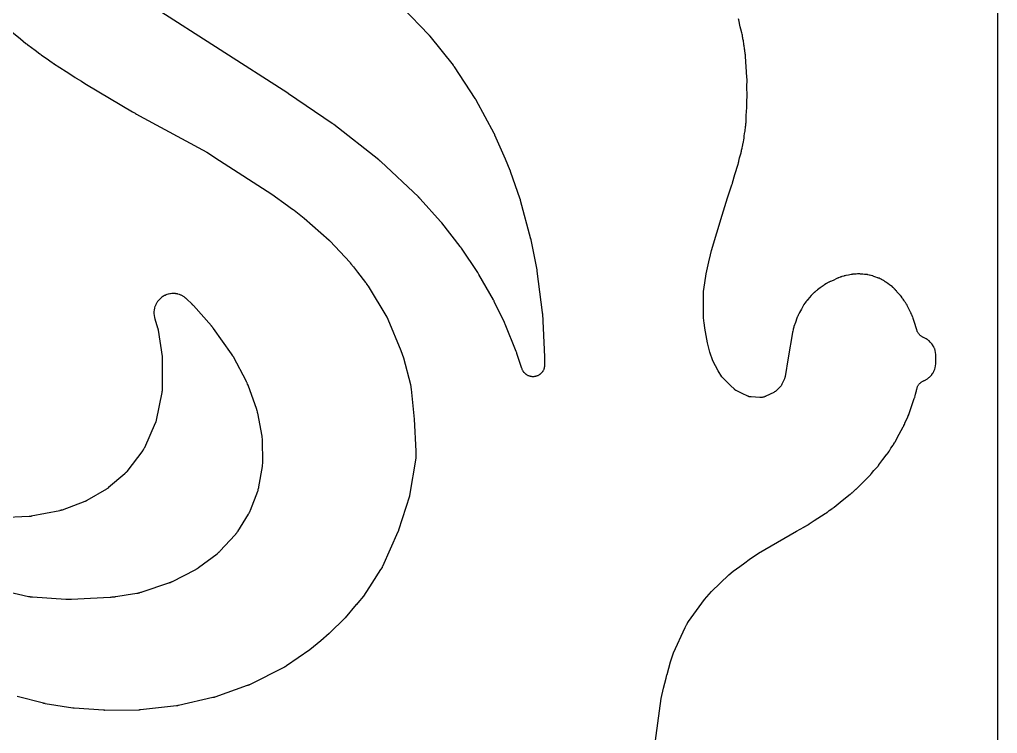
# Model space of a CAD drawing. Header units: millimetres. Extents: x 0 to 300, y 0 to 300.
# Drawn here: x 173.1 to 300.1, y 138.7 to 231.4 of the extents above; entities that cross this region are included whole.
import ezdxf

# ---------------------------------------------------------------- set-up
doc = ezdxf.new("R2010")
doc.units = ezdxf.units.MM
doc.layers.add('CUT', color=7, linetype='CONTINUOUS')

msp = doc.modelspace()

# ---------------------------------------------------------------- linework, layer by layer
at = {"layer": 'CUT'}
for points in [[(141.4352, 300.0575), (193.3882, 300.0575), (298.533, 300.0575), (298.5625, 300.0575), (299.4478, 300.0575), (299.5212, 300.0539), (299.5794, 300.0453), (299.6365, 300.031), (299.6918, 300.0112), (299.745, 299.9861), (299.7954, 299.9558), (299.8427, 299.9208), (299.8863, 299.8813), (299.9257, 299.8377), (299.9608, 299.7905), (299.991, 299.74), (300.0162, 299.6869), (300.036, 299.6315), (300.0503, 299.5745), (300.0589, 299.5163), (300.0625, 299.4428), (300.0625, 298.5575), (300.0625, 1.4375)], [(222.8293, 232.9577), (226.2194, 229.3909), (226.2263, 229.3836), (226.2421, 229.3666), (226.2489, 229.3592), (226.2571, 229.3502), (226.2638, 229.3428), (226.2792, 229.3254), (226.2858, 229.3179), (226.2934, 229.3092), (226.2999, 229.3016), (226.315, 229.2839), (226.3214, 229.2762), (226.3292, 229.2669), (226.3355, 229.2592), (226.3502, 229.2411), (226.3565, 229.2333), (229.3741, 225.4342), (229.405, 225.3953), (229.4112, 225.3874), (229.4255, 225.369), (229.4316, 225.3611), (229.4389, 225.3514), (229.4449, 225.3434), (229.4588, 225.3247), (229.4647, 225.3166), (229.4715, 225.3073), (229.4773, 225.2992), (229.4907, 225.2802), (229.4965, 225.272), (229.5034, 225.262), (229.509, 225.2537), (229.5221, 225.2344), (229.5276, 225.2261), (232.2256, 221.1302), (232.231, 221.1219), (232.2435, 221.1025), (232.2488, 221.0941), (232.2553, 221.0839), (232.2605, 221.0755), (232.2726, 221.0557), (232.2777, 221.0473), (232.2835, 221.0375), (232.2886, 221.0289), (232.3002, 221.009), (232.3051, 221.0004), (232.3111, 220.9899), (232.3159, 220.9812), (232.3271, 220.961), (232.3319, 220.9523), (234.6791, 216.5985), (234.6836, 216.5899), (234.6942, 216.5698), (234.6987, 216.5612), (234.7041, 216.5506), (234.7085, 216.5419), (234.7186, 216.5216), (234.7229, 216.5129), (234.7277, 216.5028), (234.7319, 216.4941), (234.7416, 216.4735), (234.7457, 216.4647), (234.7506, 216.4539), (234.7546, 216.4451), (234.7639, 216.4243), (234.7678, 216.4154), (236.1253, 213.275), (236.7507, 211.8284), (236.7533, 211.8222), (236.7595, 211.8077), (236.7621, 211.8015), (236.7683, 211.7865), (236.7714, 211.7788), (236.7786, 211.7609), (236.7817, 211.7532), (236.7852, 211.7443), (236.7882, 211.7365), (236.7952, 211.7184), (236.7981, 211.7106), (236.7996, 211.7066), (236.803, 211.6974), (236.8107, 211.6758), (236.814, 211.6665), (238.0584, 208.0833), (238.0605, 208.077), (238.0655, 208.0624), (238.0676, 208.0562), (238.0725, 208.0414), (238.075, 208.0337), (238.0807, 208.0158), (238.0832, 208.0081), (238.0859, 207.9992), (238.0883, 207.9914), (238.0938, 207.9734), (238.0961, 207.9656), (238.0972, 207.9617), (238.0998, 207.9525), (238.1059, 207.9309), (238.1084, 207.9217), (239.4553, 202.907), (239.4569, 202.9008), (239.4607, 202.8864), (239.4623, 202.8802), (239.466, 202.8656), (239.4679, 202.858), (239.4722, 202.8403), (239.474, 202.8327), (239.4761, 202.8239), (239.4778, 202.8163), (239.4818, 202.7985), (239.4835, 202.7908), (239.4844, 202.7869), (239.4863, 202.7779), (239.4907, 202.7567), (239.4925, 202.7476), (240.2506, 198.8661), (240.2517, 198.8601), (240.2544, 198.8459), (240.2555, 198.8399), (240.2581, 198.8255), (240.2594, 198.8181), (240.2624, 198.8008), (240.2637, 198.7933), (240.2651, 198.7847), (240.2663, 198.7773), (240.269, 198.7598), (240.2701, 198.7524), (240.2707, 198.7486), (240.2719, 198.7397), (240.2747, 198.719), (240.2759, 198.7102), (240.9578, 193.316), (240.9586, 193.3093), (240.9605, 193.2937), (240.9612, 193.2871), (240.963, 193.2712), (240.9639, 193.263), (240.9658, 193.2438), (240.9666, 193.2356), (240.9675, 193.2261), (240.9682, 193.2179), (240.9698, 193.1987), (240.9705, 193.1904), (240.9708, 193.1862), (240.9715, 193.1765), (240.9729, 193.1537), (240.9735, 193.1439), (241.2662, 187.5572), (241.2665, 187.5509), (241.2672, 187.5362), (241.2674, 187.5299), (241.268, 187.5149), (241.2683, 187.5072), (241.2688, 187.4891), (241.269, 187.4814), (241.2692, 187.4725), (241.2693, 187.4647), (241.2696, 187.4466), (241.2696, 187.4388), (241.2696, 187.4349), (241.2696, 187.4257), (241.2695, 187.4043), (241.2694, 187.3951), (241.2543, 186.4851), (241.2527, 186.4439), (241.2475, 186.3642), (241.2376, 186.2776), (241.2283, 186.2203), (241.2101, 186.135), (241.1952, 186.0789), (241.1689, 185.9958), (241.1486, 185.9414), (241.1144, 185.8613), (241.089, 185.8091), (241.0471, 185.7326), (241.0168, 185.6831), (240.9677, 185.6111), (240.9328, 185.5648), (240.877, 185.4978), (240.8377, 185.4551), (240.7756, 185.3938), (240.7324, 185.3551), (240.6647, 185.3001), (240.618, 185.2658), (240.5453, 185.2176), (240.4954, 185.188), (240.4184, 185.1471), (240.3659, 185.1223), (240.2853, 185.0891), (240.2307, 185.0696), (240.1473, 185.0443), (240.091, 185.0302), (240.0055, 185.013), (239.9481, 185.0044), (239.8614, 184.9957), (239.8034, 184.9926), (239.7162, 184.9923), (239.6582, 184.9949), (239.5714, 185.003), (239.514, 185.0112), (239.4284, 185.0277), (239.372, 185.0414), (239.2884, 185.0661), (239.2336, 185.0852), (239.1528, 185.1179), (239.1001, 185.1422), (239.0228, 185.1825), (238.9727, 185.2118), (238.8997, 185.2594), (238.8526, 185.2935), (238.7846, 185.3479), (238.741, 185.3863), (238.6786, 185.4471), (238.639, 185.4895), (238.5827, 185.5561), (238.5474, 185.6022), (238.4978, 185.6738), (238.4671, 185.7231), (238.4246, 185.7993), (238.3989, 185.8513), (238.364, 185.9312), (238.3356, 186.0058), (238.3212, 186.047), (237.6787, 188.0214), (237.6755, 188.031), (237.6527, 188.0972), (237.6491, 188.1073), (237.6192, 188.1893), (237.6155, 188.1992), (237.5908, 188.2636), (237.5866, 188.2741), (236.1464, 191.8198), (236.1428, 191.8284), (236.1176, 191.8878), (236.1136, 191.897), (236.081, 191.9705), (236.0769, 191.9794), (236.0502, 192.0371), (236.0457, 192.0466), (234.7341, 194.7509), (234.73, 194.7593), (234.7007, 194.8174), (234.6961, 194.8263), (234.6583, 194.8982), (234.6537, 194.9068), (234.6229, 194.9631), (234.6178, 194.9723), (232.7367, 198.274), (232.7315, 198.2829), (232.695, 198.3446), (232.6892, 198.3541), (232.6422, 198.4301), (232.6364, 198.4393), (232.5982, 198.4987), (232.5918, 198.5084), (230.4663, 201.6769), (230.4606, 201.6852), (230.4205, 201.7428), (230.4143, 201.7516), (230.3631, 201.8225), (230.3568, 201.8311), (230.3153, 201.8863), (230.3085, 201.8953), (227.9175, 204.9615), (227.9114, 204.9691), (227.869, 205.0217), (227.8624, 205.0298), (227.8084, 205.0944), (227.8018, 205.1022), (227.7582, 205.1526), (227.751, 205.1608), (225.1073, 208.1082), (225.0988, 208.1175), (225.0429, 208.1773), (225.0342, 208.1864), (224.9624, 208.26), (224.9535, 208.2689), (224.895, 208.3263), (224.886, 208.335), (220.0065, 212.9323), (219.9967, 212.9414), (219.9318, 212.9998), (219.9217, 213.0087), (219.8387, 213.0802), (219.8284, 213.0889), (219.761, 213.1443), (219.7506, 213.1527), (213.9177, 217.737), (213.9097, 217.7432), (213.8541, 217.7854), (213.8455, 217.7918), (213.7753, 217.8431), (213.7667, 217.8493), (213.7105, 217.8889), (213.7013, 217.8953), (208.0101, 221.7478), (208.0071, 221.7498), (207.9863, 221.7637), (207.9831, 221.7659), (207.9571, 221.783), (207.9539, 221.7851), (207.9333, 221.7985), (207.9299, 221.8007), (190.3424, 233.0643)], [(255.5457, 136.8145), (256.3944, 143.2113), (256.6872, 144.5273), (257.0453, 145.8602), (257.1568, 146.2752), (257.1689, 146.3201), (257.6071, 147.9509), (258.0098, 149.1385), (259.5295, 152.4236), (259.7025, 152.7773), (259.7094, 152.7912), (259.7258, 152.8234), (259.733, 152.8371), (259.7419, 152.8538), (259.7493, 152.8674), (259.7668, 152.899), (259.7744, 152.9125), (259.7833, 152.9278), (259.7912, 152.9412), (259.8098, 152.9722), (259.8179, 152.9854), (259.8279, 153.0014), (259.8362, 153.0145), (259.8559, 153.0448), (259.8644, 153.0577), (259.9546, 153.1917), (262.0109, 156.0396), (262.938, 157.0833), (265.1828, 159.2468), (265.7395, 159.7275), (266.6005, 160.345), (267.2523, 160.8125), (267.843, 161.2362), (269.0399, 162.0947), (273.9813, 164.9207), (274.9262, 165.449), (274.9335, 165.4532), (274.9842, 165.4825), (274.992, 165.487), (275.0546, 165.5245), (275.0622, 165.5291), (275.1113, 165.5594), (275.1193, 165.5644), (275.2231, 165.6309), (275.401, 165.7326), (275.4093, 165.7375), (275.467, 165.7718), (275.4759, 165.7771), (275.5471, 165.8211), (275.5557, 165.8265), (275.6114, 165.8622), (275.6205, 165.8681), (276.2736, 166.3034), (277.7013, 167.2172), (277.7127, 167.2247), (277.7866, 167.2744), (277.7978, 167.2822), (277.8891, 167.3467), (277.9002, 167.3547), (277.9718, 167.4077), (277.9827, 167.416), (278.2202, 167.6006), (278.5573, 167.8253), (278.5699, 167.8339), (278.6507, 167.8908), (278.663, 167.8997), (278.7626, 167.9736), (278.7747, 167.9829), (278.8526, 168.0437), (278.8644, 168.0533), (279.8928, 168.9007), (280.9592, 169.7296), (280.9722, 169.7401), (281.0563, 169.8092), (281.0691, 169.82), (281.1721, 169.9098), (281.1845, 169.9209), (281.2646, 169.9947), (281.2767, 170.0062), (281.5096, 170.2331), (281.6891, 170.381), (281.7032, 170.393), (281.7937, 170.4724), (281.8074, 170.4848), (281.9178, 170.5879), (281.9312, 170.6007), (282.0166, 170.6855), (282.0295, 170.6988), (282.5284, 171.2257), (283.4068, 172.0815), (283.42, 172.0947), (283.504, 172.1818), (283.5167, 172.1954), (283.6187, 172.3079), (283.6309, 172.3219), (283.7094, 172.4141), (283.7212, 172.4284), (284.0144, 172.7952), (284.3347, 173.1335), (284.3484, 173.1486), (284.4363, 173.2479), (284.4495, 173.2634), (284.5554, 173.3917), (284.5682, 173.4077), (284.649, 173.5127), (284.6612, 173.5291), (285.1865, 174.2619), (285.7609, 174.9805), (285.7674, 174.9888), (285.8125, 175.0473), (285.8192, 175.0561), (285.848, 175.095), (285.8616, 175.114), (285.9436, 175.2341), (285.9559, 175.2529), (285.9767, 175.2858), (285.9822, 175.2948), (286.02, 175.3572), (286.0261, 175.3674), (286.2222, 175.7063), (286.5209, 176.123), (286.527, 176.1317), (286.5693, 176.1929), (286.5755, 176.2021), (286.6025, 176.2427), (286.6151, 176.2626), (286.6912, 176.3878), (286.7026, 176.4073), (286.7218, 176.4416), (286.7269, 176.4509), (286.7615, 176.5158), (286.7671, 176.5264), (287.2853, 177.5435), (287.8387, 178.4998), (287.8447, 178.5104), (287.8829, 178.5797), (287.8887, 178.5904), (287.9109, 178.6325), (287.9217, 178.6543), (287.9896, 178.7973), (287.9996, 178.8195), (288.0183, 178.8633), (288.0229, 178.8745), (288.0525, 178.9479), (288.0569, 178.9593), (288.2028, 179.3442), (288.4064, 179.7438), (288.4113, 179.7537), (288.4449, 179.8228), (288.4498, 179.8332), (288.471, 179.8789), (288.4808, 179.9012), (288.5388, 180.0411), (288.5473, 180.0628), (288.5614, 180.1008), (288.5651, 180.1112), (288.5902, 180.183), (288.5941, 180.1947), (289.0222, 181.5068), (289.2638, 182.1444), (289.2684, 182.1571), (289.2978, 182.2403), (289.3022, 182.2532), (289.3187, 182.3035), (289.3266, 182.3295), (289.3739, 182.4994), (289.3806, 182.5257), (289.3925, 182.5773), (289.3954, 182.5906), (289.4133, 182.677), (289.4159, 182.6903), (289.4256, 182.7434), (289.4556, 182.8355), (289.4594, 182.8476), (289.4832, 182.926), (289.4867, 182.9381), (289.5, 182.9855), (289.5063, 183.0099), (289.5438, 183.1694), (289.5491, 183.1941), (289.5584, 183.2425), (289.5606, 183.2549), (289.5692, 183.3052), (289.578, 183.35), (289.5961, 183.4317), (289.6204, 183.5197), (289.6396, 183.5774), (289.6727, 183.6625), (289.6976, 183.7179), (289.7392, 183.7992), (289.7696, 183.8519), (289.8192, 183.9285), (289.8547, 183.9778), (289.9118, 184.0491), (289.9522, 184.0945), (290.0163, 184.1596), (290.061, 184.2007), (290.1313, 184.2589), (290.1801, 184.2953), (290.2559, 184.3461), (290.308, 184.3774), (290.3886, 184.4203), (290.466, 184.4565), (290.4982, 184.4708), (290.5004, 184.4718), (290.5079, 184.475), (290.5614, 184.4984), (290.5887, 184.5112), (290.7619, 184.5977), (290.8145, 184.6273), (290.9759, 184.7293), (291.0253, 184.7641), (291.1756, 184.8819), (291.2212, 184.9215), (291.359, 185.0537), (291.4004, 185.0977), (291.5241, 185.2431), (291.5609, 185.291), (291.6693, 185.4481), (291.7011, 185.4995), (291.7933, 185.6667), (291.8197, 185.721), (291.8946, 185.8967), (291.9154, 185.9534), (291.9722, 186.1357), (291.9873, 186.1942), (292.0255, 186.3812), (292.0346, 186.441), (292.054, 186.6336), (292.0563, 186.6637), (292.0593, 186.7226), (292.0598, 186.7377), (292.0623, 186.8358), (292.0625, 186.8509), (292.0625, 187.0475), (292.0625, 187.4851), (292.0625, 187.6875), (292.0623, 187.7028), (292.0598, 187.8019), (292.0592, 187.8172), (292.0562, 187.8766), (292.0539, 187.9071), (292.034, 188.1015), (292.0247, 188.1618), (291.9858, 188.3507), (291.9704, 188.4097), (291.9125, 188.5936), (291.8913, 188.6508), (291.815, 188.8279), (291.788, 188.8826), (291.6941, 189.051), (291.6618, 189.1027), (291.5513, 189.2607), (291.5138, 189.3089), (291.3878, 189.4549), (291.3457, 189.4989), (291.2055, 189.6314), (291.1591, 189.671), (291.0063, 189.7885), (290.9561, 189.8232), (290.7921, 189.9246), (290.7386, 189.954), (290.5628, 190.0394), (290.535, 190.052), (290.4726, 190.0785), (290.4318, 190.097), (290.3578, 190.1328), (290.2792, 190.1758), (290.2284, 190.207), (290.1544, 190.2577), (290.1069, 190.2938), (290.0384, 190.3516), (289.9947, 190.3922), (289.9322, 190.4565), (289.8928, 190.5013), (289.8371, 190.5715), (289.8023, 190.62), (289.7538, 190.6954), (289.7241, 190.7471), (289.6833, 190.827), (289.6589, 190.8814), (289.6263, 190.9649), (289.6002, 191.0428), (289.5871, 191.0856), (289.5507, 191.2159), (289.5462, 191.2309), (289.5162, 191.3285), (289.5113, 191.3435), (289.3277, 191.8883), (289.1726, 192.4209), (289.1689, 192.4331), (289.144, 192.5122), (289.1401, 192.5243), (289.1241, 192.5715), (289.1154, 192.5955), (289.0558, 192.75), (289.0461, 192.7736), (289.0262, 192.8193), (289.021, 192.8309), (288.9863, 192.9062), (288.9808, 192.9177), (288.9783, 192.9229), (288.9512, 192.9971), (288.946, 193.0109), (288.9249, 193.0646), (288.9134, 193.0918), (288.8346, 193.2667), (288.8218, 193.2933), (288.7955, 193.3447), (288.7886, 193.3577), (288.7428, 193.4421), (288.7356, 193.455), (288.6274, 193.6431), (288.3321, 194.2491), (288.3248, 194.2636), (288.2761, 194.3571), (288.2684, 194.3714), (288.2376, 194.4267), (288.2211, 194.4547), (288.1088, 194.6331), (288.0908, 194.6601), (288.0542, 194.7118), (288.0447, 194.7249), (287.9815, 194.8093), (287.9716, 194.8222), (287.8893, 194.9261), (287.8205, 195.0456), (287.8118, 195.0602), (287.7538, 195.1548), (287.7446, 195.1693), (287.7082, 195.225), (287.6887, 195.2531), (287.5569, 195.4315), (287.5359, 195.4584), (287.4933, 195.5096), (287.4822, 195.5226), (287.409, 195.606), (287.3975, 195.6186), (287.019, 196.0251), (286.9388, 196.1263), (286.931, 196.1361), (286.879, 196.1989), (286.8709, 196.2085), (286.8389, 196.2456), (286.8221, 196.2643), (286.7121, 196.3816), (286.6763, 196.4167), (286.5569, 196.5244), (286.5379, 196.5408), (286.5217, 196.5543), (286.5152, 196.5608), (286.5026, 196.5732), (286.4526, 196.6209), (286.4263, 196.6445), (286.251, 196.7931), (286.2234, 196.8152), (286.1682, 196.8566), (286.1539, 196.867), (286.06, 196.9333), (286.0454, 196.9433), (285.8147, 197.0961), (285.5886, 197.268), (285.5782, 197.2758), (285.5102, 197.3252), (285.4996, 197.3327), (285.4581, 197.3616), (285.4365, 197.3759), (285.2962, 197.4646), (285.2513, 197.4904), (285.1038, 197.5667), (285.0806, 197.5781), (285.0793, 197.5786), (285.0627, 197.5886), (285.0398, 197.6017), (284.891, 197.6824), (284.8436, 197.7055), (284.6883, 197.7729), (284.6638, 197.7828), (284.6156, 197.8012), (284.6033, 197.8058), (284.5225, 197.8347), (284.51, 197.839), (284.2513, 197.925), (284.031, 198.0159), (284.0181, 198.021), (283.9337, 198.0535), (283.9207, 198.0584), (283.8695, 198.0768), (283.8431, 198.0856), (283.6727, 198.138), (283.6188, 198.1519), (283.4442, 198.1883), (283.4341, 198.1902), (283.4212, 198.1935), (283.2474, 198.2338), (283.1926, 198.2439), (283.0159, 198.268), (282.9882, 198.2711), (282.934, 198.276), (282.9202, 198.277), (282.8299, 198.283), (282.816, 198.2837), (282.5756, 198.294), (282.3128, 198.3238), (282.2992, 198.3252), (282.2105, 198.3332), (282.1968, 198.3343), (282.1434, 198.3379), (282.116, 198.3391), (281.9404, 198.3429), (281.8857, 198.3415), (281.7104, 198.3293), (281.6905, 198.3274), (281.6773, 198.3274), (281.6504, 198.3267), (281.4779, 198.3186), (281.4242, 198.3136), (281.2531, 198.29), (281.2265, 198.2857), (281.1747, 198.2762), (281.1615, 198.2736), (281.0757, 198.2559), (281.0625, 198.253), (280.7407, 198.1787), (280.3875, 198.1213), (280.3695, 198.118), (280.2527, 198.0954), (280.2348, 198.0916), (280.1652, 198.0759), (280.1297, 198.0667), (279.9014, 198.0003), (279.8666, 197.989), (279.7994, 197.9649), (279.7823, 197.9584), (279.7581, 197.9489), (279.7384, 197.9438), (279.7219, 197.9392), (279.6578, 197.9205), (279.6252, 197.91), (279.4157, 197.8357), (279.3838, 197.8233), (279.3223, 197.7974), (279.3066, 197.7905), (279.2053, 197.7445), (279.1898, 197.7372), (278.7138, 197.5043), (278.374, 197.3585), (278.36, 197.3522), (278.2697, 197.3107), (278.2558, 197.3042), (278.2022, 197.2778), (278.1751, 197.2637), (278.0014, 197.1671), (277.9751, 197.1516), (277.9244, 197.12), (277.9116, 197.1117), (277.9008, 197.1046), (277.8642, 197.0855), (277.8509, 197.0784), (277.7993, 197.0498), (277.7733, 197.0346), (277.6067, 196.9311), (277.5815, 196.9146), (277.5331, 196.881), (277.5208, 196.8723), (277.4416, 196.8144), (277.4295, 196.8053), (277.0613, 196.5217), (276.7074, 196.2747), (276.6938, 196.2649), (276.6059, 196.1999), (276.5926, 196.1897), (276.541, 196.1492), (276.5151, 196.1277), (276.3511, 195.9835), (276.3265, 195.9606), (276.2873, 195.922), (276.2791, 195.9153), (276.2667, 195.905), (276.219, 195.8639), (276.1951, 195.8422), (276.0438, 195.6973), (276.0211, 195.6743), (275.978, 195.6284), (275.9672, 195.6165), (275.8975, 195.5381), (275.887, 195.5259), (275.4557, 195.0132), (275.3364, 194.8818), (275.3257, 194.8697), (275.2575, 194.7905), (275.2472, 194.7781), (275.2075, 194.7294), (275.1879, 194.704), (275.1131, 194.6014), (275.1075, 194.5942), (275.072, 194.5474), (275.0544, 194.523), (274.9443, 194.3617), (274.9279, 194.3364), (274.8973, 194.2863), (274.8896, 194.2734), (274.8407, 194.1888), (274.8334, 194.1757), (274.606, 193.7584), (274.3539, 193.3209), (274.3473, 193.3092), (274.3055, 193.2327), (274.2992, 193.2208), (274.2751, 193.1742), (274.2633, 193.1501), (274.19, 192.9919), (274.1793, 192.9673), (274.1745, 192.9556), (274.1664, 192.938), (274.0984, 192.7822), (274.0885, 192.758), (274.0701, 192.7103), (274.0655, 192.6981), (274.0366, 192.6181), (274.0323, 192.6057), (273.8427, 192.0418), (273.646, 191.4923), (273.6417, 191.4799), (273.6147, 191.3991), (273.6107, 191.3866), (273.5956, 191.3377), (273.5884, 191.3125), (273.5522, 191.1747), (273.5416, 191.1407), (273.5381, 191.1291), (273.5248, 191.0837), (273.5185, 191.0603), (273.4805, 190.9074), (273.4751, 190.8838), (273.4656, 190.8374), (273.4633, 190.8255), (273.4489, 190.748), (273.4468, 190.7361), (272.9072, 187.4489), (272.4917, 185.0156), (272.4899, 185.005), (272.4869, 184.9886), (272.4815, 184.9615), (272.4737, 184.9253), (272.4662, 184.8933), (272.465, 184.8888), (272.449, 184.8331), (272.4298, 184.7737), (272.423, 184.7563), (272.4073, 184.7188), (272.402, 184.7067), (272.3979, 184.6976), (272.243, 184.3591), (272.0726, 184.0122), (272.0672, 184.0013), (272.0597, 183.9865), (272.0363, 183.9435), (272.0075, 183.8936), (271.9615, 183.8222), (271.9295, 183.7773), (271.8941, 183.7331), (271.8635, 183.6968), (271.8532, 183.6852), (271.8454, 183.6766), (271.6957, 183.5129), (271.3698, 183.1855), (271.3404, 183.1574), (271.2947, 183.1154), (271.2559, 183.0864), (271.2089, 183.0547), (271.1361, 183.0105), (271.0676, 182.9732), (271.0297, 182.9537), (269.9909, 182.45), (269.9516, 182.4322), (269.8789, 182.4011), (269.7981, 182.3711), (269.7433, 182.3537), (269.6879, 182.339), (269.6377, 182.3271), (269.5808, 182.3165), (269.4946, 182.3047), (269.437, 182.2996), (269.3501, 182.2962), (269.2704, 182.2969), (269.2269, 182.2983), (268.065, 182.3649), (268.0182, 182.3688), (267.9326, 182.3782), (267.8399, 182.3934), (267.8002, 182.402), (267.7529, 182.4183), (267.6754, 182.4495), (267.6335, 182.4676), (266.9235, 182.7962), (266.1294, 183.2046), (266.1184, 183.2103), (266.1037, 183.2182), (266.0606, 183.2426), (266.0109, 183.2727), (265.9888, 183.2875), (265.9653, 183.3068), (265.9282, 183.3391), (265.9164, 183.35), (265.9075, 183.3582), (265.4041, 183.8334), (264.2842, 184.9978), (263.8099, 185.7547), (263.1195, 187.0516), (262.7221, 188.1966), (262.4061, 189.3892), (262.0868, 191.3025), (262.0375, 191.6671), (261.9919, 192.0046), (261.9613, 192.2313), (261.9003, 192.6828), (261.8869, 194.8811), (261.9071, 196.0046), (261.9075, 196.0192), (261.9081, 196.0361), (262.0611, 197.1755), (262.2349, 198.3466), (262.5897, 199.8985), (262.8083, 200.813), (262.8086, 200.8144), (262.9484, 201.3995), (264.3276, 205.9906), (265.0075, 208.2334), (265.5899, 209.9096), (265.5932, 209.9192), (265.6152, 209.9864), (265.6186, 209.9968), (265.6445, 210.081), (265.6476, 210.0913), (265.667, 210.1582), (265.67, 210.1692), (265.966, 211.271), (266.3901, 212.607), (266.3947, 212.622), (266.423, 212.7202), (266.4272, 212.7353), (266.4595, 212.8594), (266.4633, 212.8747), (266.4865, 212.9741), (266.4898, 212.9895), (266.5754, 213.4063), (266.7363, 213.9369), (266.741, 213.9533), (266.7702, 214.0607), (266.7745, 214.0772), (266.8073, 214.213), (266.8111, 214.2297), (266.8342, 214.3385), (266.8375, 214.3553), (266.8445, 214.3941), (266.8751, 214.5271), (266.8792, 214.5465), (266.9039, 214.6733), (266.9074, 214.6929), (266.9403, 214.8975), (267.0621, 215.3513), (267.0656, 215.3649), (267.0872, 215.4536), (267.0904, 215.4673), (267.1021, 215.5209), (267.1075, 215.5485), (267.1382, 215.7284), (267.1422, 215.7562), (267.1489, 215.8107), (267.1505, 215.8246), (267.1594, 215.9155), (267.1607, 215.9295), (267.1863, 216.2705), (267.2789, 216.7791), (267.2816, 216.7951), (267.2978, 216.8997), (267.3, 216.9158), (267.3082, 216.98), (267.3131, 217.0072), (267.3153, 217.0199), (267.3233, 217.0697), (267.3269, 217.0952), (267.3464, 217.2616), (267.3488, 217.2873), (267.3525, 217.3375), (267.3533, 217.3504), (267.3577, 217.4341), (267.3582, 217.447), (267.3602, 217.5106), (267.3717, 217.5821), (267.3742, 217.5995), (267.3891, 217.7129), (267.3911, 217.7304), (267.4055, 217.8731), (267.407, 217.8907), (267.4152, 218.0047), (267.4162, 218.0223), (267.4528, 218.8918), (267.5285, 219.9476), (267.5292, 219.9598), (267.5333, 220.0391), (267.5338, 220.0513), (267.5369, 220.1509), (267.5371, 220.1631), (267.538, 220.2425), (267.538, 220.2547), (267.5327, 220.7915), (267.5406, 220.9805), (267.5585, 221.2177), (267.5596, 221.2374), (267.5651, 221.3651), (267.5656, 221.3847), (267.5671, 221.5451), (267.567, 221.5647), (267.564, 221.6925), (267.5632, 221.7121), (267.523, 222.4282), (267.5168, 222.62), (267.5448, 223.5326), (267.5451, 223.547), (267.5457, 223.6407), (267.5456, 223.6552), (267.5436, 223.7728), (267.5431, 223.7873), (267.5392, 223.8809), (267.5385, 223.8953), (267.3639, 226.5557), (267.3629, 226.5691), (267.3552, 226.6562), (267.3539, 226.6696), (267.3418, 226.7787), (267.3401, 226.7921), (267.3286, 226.8787), (267.3266, 226.892), (267.2425, 227.4299), (267.2388, 227.4956), (267.2379, 227.5093), (267.2309, 227.5981), (267.2296, 227.6117), (267.2242, 227.665), (267.2208, 227.6922), (267.1946, 227.8684), (267.19, 227.8954), (267.1797, 227.9479), (267.1769, 227.9614), (267.1578, 228.0484), (267.1547, 228.0617), (267.1516, 228.0744), (267.1419, 228.1737), (267.14, 228.1911), (267.1255, 228.3045), (267.123, 228.322), (267.1007, 228.4637), (267.0977, 228.481), (267.0766, 228.5934), (267.0731, 228.6106), (267.0189, 228.8591), (267.0016, 228.9696), (266.9992, 228.9836), (266.9827, 229.0749), (266.98, 229.0889), (266.9686, 229.1441), (266.9439, 229.3251), (266.941, 229.3444), (266.9199, 229.4691), (266.9163, 229.4882), (266.8847, 229.6438), (266.8805, 229.6628), (266.8513, 229.7859), (266.8465, 229.8047), (266.6734, 230.4419), (266.4828, 231.3153), (266.4784, 231.334), (266.4478, 231.4551)], [(172.0783, 229.7587), (173.2289, 228.8634), (173.9107, 228.2814), (173.9199, 228.2736), (173.9803, 228.2242), (173.9896, 228.2166), (174.0667, 228.156), (174.0762, 228.1487), (174.1385, 228.1016), (174.1481, 228.0945), (175.14, 227.3765), (175.7383, 226.9109), (175.7464, 226.9047), (175.8034, 226.8619), (175.8122, 226.8554), (175.8842, 226.8034), (175.893, 226.7972), (175.9506, 226.7571), (175.9601, 226.7506), (176.5318, 226.3689), (177.3092, 225.8061), (177.3158, 225.8014), (177.3618, 225.769), (177.369, 225.7641), (177.4269, 225.7245), (177.434, 225.7198), (177.4803, 225.6892), (177.4879, 225.6842), (179.1578, 224.6155), (180.2748, 223.8697), (180.2808, 223.8657), (180.3224, 223.8386), (180.3289, 223.8345), (180.3812, 223.8013), (180.3876, 223.7974), (180.4293, 223.7717), (180.4362, 223.7675), (181.1264, 223.3556), (181.6853, 222.9979), (181.6894, 222.9953), (181.7181, 222.9773), (181.7225, 222.9745), (181.7584, 222.9524), (181.7628, 222.9497), (181.7913, 222.9324), (181.796, 222.9296), (187.748, 219.4034), (188.0971, 219.1951), (188.102, 219.1922), (188.1362, 219.1723), (188.1414, 219.1692), (188.1843, 219.1447), (188.1895, 219.1418), (188.211, 219.1298), (188.2478, 219.109), (188.2529, 219.1061), (188.2863, 219.0876), (188.2918, 219.0846), (188.6538, 218.889), (197.4098, 214.1305), (199.061, 213.0871), (205.828, 208.7001), (207.8917, 207.2156), (208.399, 206.8507), (208.6146, 206.6956), (208.7397, 206.6056), (210.0566, 205.5791), (213.2825, 202.7267), (213.2901, 202.7199), (213.3077, 202.704), (213.3152, 202.6971), (213.3243, 202.6887), (213.3317, 202.6818), (213.3489, 202.6655), (213.3562, 202.6584), (213.3646, 202.6503), (213.3719, 202.6432), (213.3887, 202.6265), (213.3904, 202.6248), (213.3913, 202.624), (213.3979, 202.6172), (213.4059, 202.609), (213.4124, 202.6021), (213.4275, 202.5862), (213.434, 202.5793), (215.9591, 199.8604), (216.0287, 199.7734), (216.1273, 199.6502), (216.4506, 199.2461), (216.9786, 198.5862), (218.0191, 197.2396), (218.1254, 197.0833), (218.1295, 197.0773), (218.1618, 197.0297), (218.3665, 196.7287), (220.7897, 192.7174), (220.7931, 192.7116), (220.8012, 192.698), (220.8027, 192.6955), (220.8177, 192.669), (220.847, 192.6153), (220.8567, 192.5967), (220.8695, 192.5705), (220.9019, 192.5003), (220.9152, 192.4699), (222.6126, 188.4092), (222.9403, 187.4551), (223.8482, 183.9739), (223.8488, 183.9712), (223.8866, 183.6991), (223.8987, 183.6119), (223.904, 183.5737), (223.9311, 183.3782), (224.3284, 179.478), (224.557, 175.3409), (224.5648, 174.4444), (224.5643, 174.4416), (224.5623, 174.4292), (223.7349, 169.5807), (223.732, 169.5651), (223.7252, 169.5287), (223.7221, 169.5131), (223.7187, 169.4966), (223.715, 169.4849), (222.3163, 165.0809), (222.3125, 165.0691), (222.3033, 165.0415), (222.2993, 165.0298), (222.2943, 165.0154), (222.2901, 165.0037), (222.2802, 164.9764), (222.2759, 164.9648), (222.2708, 164.9514), (222.2663, 164.9398), (222.2556, 164.9128), (222.251, 164.9013), (222.2452, 164.8872), (222.2404, 164.8757), (222.229, 164.8491), (222.224, 164.8376), (220.2203, 160.328), (220.1913, 160.2832), (220.1616, 160.2372), (219.9668, 159.9355), (218.8224, 158.1626), (217.7322, 156.5133), (217.0107, 155.6374), (216.8376, 155.4273), (216.826, 155.4132), (216.8083, 155.3917), (215.361, 153.6878), (213.2963, 151.659), (212.2227, 150.6951), (210.7739, 149.5241), (207.7589, 147.4513), (207.7464, 147.4428), (207.7171, 147.4234), (207.7045, 147.4152), (207.689, 147.4053), (207.6762, 147.3972), (207.6462, 147.3788), (207.6333, 147.371), (207.6184, 147.3622), (207.6054, 147.3546), (207.5748, 147.3371), (207.5617, 147.3298), (207.5456, 147.3209), (207.5323, 147.3138), (207.5011, 147.2974), (207.4877, 147.2905), (202.9423, 144.9917), (202.9293, 144.9853), (202.8989, 144.9705), (202.8859, 144.9643), (202.8699, 144.9569), (202.8567, 144.9509), (202.8259, 144.9371), (202.8127, 144.9313), (202.7974, 144.9248), (202.7841, 144.9192), (202.7528, 144.9065), (202.7394, 144.9011), (202.723, 144.8947), (202.7094, 144.8895), (202.6778, 144.8778), (202.6642, 144.8729), (198.4667, 143.3897), (198.4544, 143.3855), (198.4258, 143.3758), (198.4135, 143.3718), (198.3985, 143.3669), (198.3861, 143.3631), (198.3572, 143.3542), (198.3448, 143.3505), (198.3305, 143.3464), (198.3181, 143.3429), (198.2889, 143.3349), (198.2764, 143.3315), (198.2611, 143.3276), (198.2486, 143.3244), (198.2192, 143.3173), (198.2066, 143.3143), (193.74, 142.294), (193.7276, 142.2913), (193.6988, 142.2852), (193.6864, 142.2826), (193.6713, 142.2796), (193.6589, 142.2772), (193.6299, 142.2719), (193.6174, 142.2697), (193.6031, 142.2672), (193.5906, 142.2652), (193.5615, 142.2607), (193.549, 142.2588), (193.5337, 142.2566), (193.5212, 142.255), (193.4919, 142.2512), (193.4794, 142.2497), (188.8126, 141.7239), (188.8011, 141.7227), (188.7743, 141.72), (188.7628, 141.7189), (188.7487, 141.7177), (188.7372, 141.7168), (188.7103, 141.7148), (188.6988, 141.714), (188.6855, 141.7132), (188.6739, 141.7126), (188.647, 141.7113), (188.6354, 141.7108), (188.6213, 141.7103), (188.6098, 141.71), (188.5828, 141.7094), (188.5713, 141.7092), (184.1631, 141.6676), (184.1541, 141.6676), (184.133, 141.6676), (184.124, 141.6676), (184.113, 141.6678), (184.1039, 141.6679), (184.0829, 141.6683), (184.0739, 141.6686), (184.0635, 141.6689), (184.0544, 141.6692), (184.0334, 141.6701), (184.0244, 141.6705), (184.0134, 141.671), (184.0044, 141.6715), (183.9833, 141.6728), (183.9743, 141.6734), (180.1992, 141.9411), (180.1894, 141.9419), (180.1665, 141.9437), (180.1567, 141.9446), (180.1448, 141.9457), (180.135, 141.9467), (180.1122, 141.949), (180.1024, 141.9501), (180.0912, 141.9514), (180.0814, 141.9526), (180.0587, 141.9554), (180.0489, 141.9567), (180.0371, 141.9583), (180.0273, 141.9597), (180.0046, 141.9631), (179.9949, 141.9646), (176.4304, 142.533), (176.4199, 142.5348), (176.3955, 142.539), (176.385, 142.5408), (176.3722, 142.5432), (176.3618, 142.5451), (176.3375, 142.5499), (176.327, 142.552), (176.3151, 142.5545), (176.3047, 142.5568), (176.2804, 142.5621), (176.2701, 142.5644), (176.2574, 142.5674), (176.2471, 142.5699), (176.223, 142.5758), (176.2127, 142.5784), (172.7736, 143.4662)], [(169.7736, 157.4772), (174.2717, 156.4606), (174.2726, 156.4604), (174.2729, 156.4603), (174.2732, 156.4602), (174.2735, 156.4602), (174.2797, 156.4588), (174.2915, 156.4562), (174.3688, 156.4404), (174.3807, 156.4381), (174.4273, 156.4295), (174.4512, 156.4256), (174.6072, 156.4034), (174.6313, 156.4005), (174.6784, 156.3957), (174.6905, 156.3946), (174.7691, 156.3882), (174.7812, 156.3874), (179.1028, 156.1252), (179.1187, 156.1244), (179.2216, 156.1209), (179.2374, 156.1206), (179.3667, 156.1196), (179.3825, 156.1196), (179.4855, 156.1216), (179.5013, 156.1221), (179.5032, 156.1222), (179.5573, 156.1205), (179.5734, 156.1203), (179.7049, 156.1199), (179.721, 156.1201), (179.8257, 156.1226), (179.8418, 156.1232), (182.3236, 156.2493), (184.8506, 156.3632), (184.8667, 156.3641), (184.971, 156.3717), (184.987, 156.373), (185.1177, 156.386), (185.1336, 156.3878), (185.2085, 156.3972), (185.2793, 156.4028), (185.296, 156.4043), (185.2982, 156.4046), (185.2987, 156.4046), (185.4347, 156.4192), (185.4514, 156.4212), (185.5594, 156.4359), (185.576, 156.4383), (186.9253, 156.6597), (188.3173, 156.8734), (188.3298, 156.8755), (188.4112, 156.8898), (188.4237, 156.8921), (188.4725, 156.9017), (188.4973, 156.9072), (188.6579, 156.946), (188.6825, 156.9524), (188.6856, 156.9533), (188.6997, 156.9565), (188.8539, 156.995), (188.8776, 157.0014), (188.9234, 157.0148), (188.9352, 157.0184), (189.011, 157.0423), (189.0226, 157.0461), (192.4796, 158.2139), (192.4841, 158.2154), (192.4875, 158.2166), (192.5026, 158.2217), (192.5126, 158.2252), (192.5823, 158.2501), (192.5927, 158.2539), (192.6381, 158.2711), (192.6597, 158.2798), (192.7939, 158.3367), (192.8145, 158.3458), (192.8498, 158.3624), (192.8594, 158.367), (192.925, 158.3992), (192.9356, 158.4045), (195.8851, 159.9242), (195.8961, 159.93), (195.967, 159.9684), (195.9779, 159.9744), (196.02, 159.9984), (196.0413, 160.0111), (196.1781, 160.0965), (196.1989, 160.1101), (196.2389, 160.1375), (196.2491, 160.1446), (196.3147, 160.1915), (196.3247, 160.1988), (198.7401, 162.0019), (198.7508, 162.0101), (198.82, 162.0642), (198.8306, 162.0727), (198.8714, 162.1061), (198.8919, 162.1237), (199.0226, 162.241), (199.0423, 162.2595), (199.0799, 162.2964), (199.0895, 162.306), (199.1507, 162.369), (199.16, 162.3787), (201.0519, 164.4121), (201.0615, 164.4227), (201.1231, 164.4921), (201.1325, 164.5029), (201.1685, 164.5456), (201.1864, 164.5678), (201.2994, 164.7151), (201.3162, 164.7382), (201.348, 164.784), (201.356, 164.7959), (201.4071, 164.8734), (201.4148, 164.8854), (202.8136, 167.1222), (202.8213, 167.1348), (202.8698, 167.2168), (202.8772, 167.2296), (202.9051, 167.2796), (202.9188, 167.3055), (203.0036, 167.4762), (203.016, 167.5028), (203.039, 167.5553), (203.0447, 167.5689), (203.0808, 167.6571), (203.0861, 167.6708), (204.0167, 170.1193), (204.0217, 170.1329), (204.0531, 170.2218), (204.0577, 170.2356), (204.0753, 170.2894), (204.0836, 170.3172), (204.1332, 170.499), (204.1402, 170.5271), (204.1524, 170.5824), (204.1554, 170.5966), (204.1736, 170.6891), (204.1762, 170.7034), (204.6271, 173.3331), (204.6293, 173.3467), (204.6424, 173.4356), (204.6443, 173.4493), (204.651, 173.5029), (204.6538, 173.5305), (204.6677, 173.7096), (204.6692, 173.7372), (204.6709, 173.7912), (204.6712, 173.8051), (204.6719, 173.8949), (204.6719, 173.9088), (204.6307, 176.7324), (204.6304, 176.7452), (204.6274, 176.8289), (204.6268, 176.8417), (204.6239, 176.892), (204.6218, 176.9176), (204.6051, 177.0841), (204.6019, 177.1097), (204.5947, 177.1595), (204.5928, 177.1722), (204.579, 177.2548), (204.5768, 177.2674), (204.0106, 180.2714), (204.0085, 180.2823), (203.9927, 180.3584), (203.9902, 180.3697), (203.9789, 180.4193), (203.9729, 180.4431), (203.9329, 180.5907), (203.9263, 180.6134), (203.914, 180.6525), (203.9106, 180.663), (203.8862, 180.7358), (203.8821, 180.7476), (202.763, 183.8746), (202.7554, 183.8946), (202.7039, 184.0239), (202.6956, 184.0436), (202.6252, 184.2033), (202.6162, 184.2228), (202.5556, 184.348), (202.5459, 184.3671), (200.8597, 187.5553), (200.8504, 187.5722), (200.788, 187.6816), (200.7781, 187.6982), (200.6954, 187.8328), (200.685, 187.8491), (200.6157, 187.9542), (200.6047, 187.9702), (198.2795, 191.2575), (198.2696, 191.271), (198.2041, 191.3584), (198.1938, 191.3717), (198.1085, 191.479), (198.0979, 191.492), (198.0275, 191.5755), (198.0166, 191.5882), (195.6681, 194.2248), (195.6607, 194.2329), (195.6088, 194.2891), (195.6007, 194.2977), (195.5346, 194.3665), (195.5265, 194.3748), (195.4732, 194.4281), (195.4644, 194.4367), (194.8166, 195.059), (194.8059, 195.0691), (194.736, 195.133), (194.7251, 195.1428), (194.6821, 195.1802), (194.6596, 195.1988), (194.5128, 195.3147), (194.4653, 195.3485), (194.31, 195.4482), (194.2595, 195.4773), (194.0953, 195.5614), (194.0421, 195.5854), (193.8705, 195.6532), (193.8152, 195.6719), (193.6379, 195.7227), (193.5811, 195.736), (193.3996, 195.7693), (193.3418, 195.777), (193.158, 195.7925), (193.0996, 195.7946), (192.9152, 195.7922), (192.8569, 195.7886), (192.6736, 195.7683), (192.616, 195.759), (192.4355, 195.721), (192.379, 195.7062), (192.203, 195.6508), (192.1483, 195.6306), (191.9785, 195.5583), (191.926, 195.5329), (191.7641, 195.4445), (191.7143, 195.4141), (191.5617, 195.3104), (191.5151, 195.2753), (191.3733, 195.1573), (191.3303, 195.1179), (191.2007, 194.9866), (191.1617, 194.9432), (191.0454, 194.8), (191.0109, 194.7529), (190.9091, 194.5991), (190.8793, 194.5489), (190.7928, 194.3859), (190.768, 194.3331), (190.6979, 194.1625), (190.6783, 194.1075), (190.6251, 193.9309), (190.611, 193.8743), (190.5751, 193.6933), (190.5666, 193.6356), (190.5484, 193.452), (190.5456, 193.3937), (190.5454, 193.2092), (190.5481, 193.151), (190.5659, 192.9673), (190.5743, 192.9096), (190.6103, 192.7261), (190.6166, 192.6976), (190.6302, 192.6422), (190.6339, 192.6281), (190.6589, 192.5366), (190.6629, 192.5226), (191.0117, 191.3575), (191.016, 191.3424), (191.0259, 191.3071), (191.0301, 191.2919), (191.0349, 191.2734), (191.0388, 191.2581), (191.0474, 191.2224), (191.051, 191.2071), (191.055, 191.1895), (191.0583, 191.1742), (191.0657, 191.1382), (191.0687, 191.1228), (191.0723, 191.1039), (191.0751, 191.0885), (191.0812, 191.0523), (191.0837, 191.0367), (191.6019, 187.6319), (191.6029, 187.6248), (191.6053, 187.6083), (191.6057, 187.6053), (191.6096, 187.5731), (191.6164, 187.5086), (191.6183, 187.4864), (191.62, 187.4555), (191.6227, 187.3735), (191.6232, 187.3383), (191.601, 183.2953), (191.6008, 183.2843), (191.6005, 183.2671), (191.5996, 183.2389), (191.5978, 183.2014), (191.5955, 183.1681), (191.5932, 183.1415), (191.5918, 183.1264), (191.5912, 183.1208), (191.5872, 183.0881), (191.577, 183.0156), (191.5698, 182.9723), (191.567, 182.9577), (191.5649, 182.947), (190.8289, 179.3298), (190.8263, 179.3179), (190.8229, 179.3019), (190.8112, 179.2546), (190.7897, 179.1764), (190.7795, 179.142), (190.7679, 179.1081), (190.7401, 179.0318), (190.7222, 178.9866), (190.7158, 178.9715), (190.7109, 178.9603), (189.2966, 175.7682), (189.2913, 175.7563), (189.2839, 175.7404), (189.2608, 175.6937), (189.2199, 175.6171), (189.2012, 175.5836), (189.181, 175.551), (189.1337, 175.4782), (189.104, 175.4354), (189.0936, 175.4212), (189.0858, 175.4108), (187.0088, 172.6705), (187.0015, 172.6611), (186.9917, 172.6484), (186.9615, 172.6117), (186.9095, 172.5518), (186.886, 172.5258), (186.8615, 172.5007), (186.805, 172.4452), (186.7702, 172.4127), (186.7582, 172.4021), (186.7492, 172.3943), (184.6488, 170.5858), (184.641, 170.5792), (184.6288, 170.5689), (184.6084, 170.5523), (184.5807, 170.5303), (184.5558, 170.5113), (184.5358, 170.4965), (184.5243, 170.4882), (184.52, 170.4851), (184.4946, 170.4677), (184.4375, 170.4298), (184.4028, 170.4079), (184.3909, 170.4008), (184.382, 170.3956), (181.8341, 168.9086), (181.8258, 168.9038), (181.8128, 168.8964), (181.7912, 168.8845), (181.7621, 168.8689), (181.7359, 168.8555), (181.715, 168.8452), (181.703, 168.8394), (181.6986, 168.8373), (181.6723, 168.8254), (181.6135, 168.7998), (181.5779, 168.7852), (181.5658, 168.7805), (181.5568, 168.7771), (178.6073, 167.6759), (178.5987, 167.6727), (178.5854, 167.6679), (178.5632, 167.6602), (178.5334, 167.6503), (178.5068, 167.6419), (178.4856, 167.6356), (178.4735, 167.632), (178.4689, 167.6307), (178.4424, 167.6237), (178.3833, 167.6088), (178.3477, 167.6007), (178.3356, 167.5982), (178.3266, 167.5963), (174.6145, 166.8636), (174.6076, 166.8623), (174.5916, 166.8593), (174.5886, 166.8587), (174.5573, 166.8535), (174.4944, 166.844), (174.4727, 166.8411), (174.4426, 166.8381), (174.3624, 166.8317), (174.328, 166.8296), (170.5363, 166.6724)]]:
    msp.add_lwpolyline(points, dxfattribs=at)

doc.saveas('drawing.dxf')
